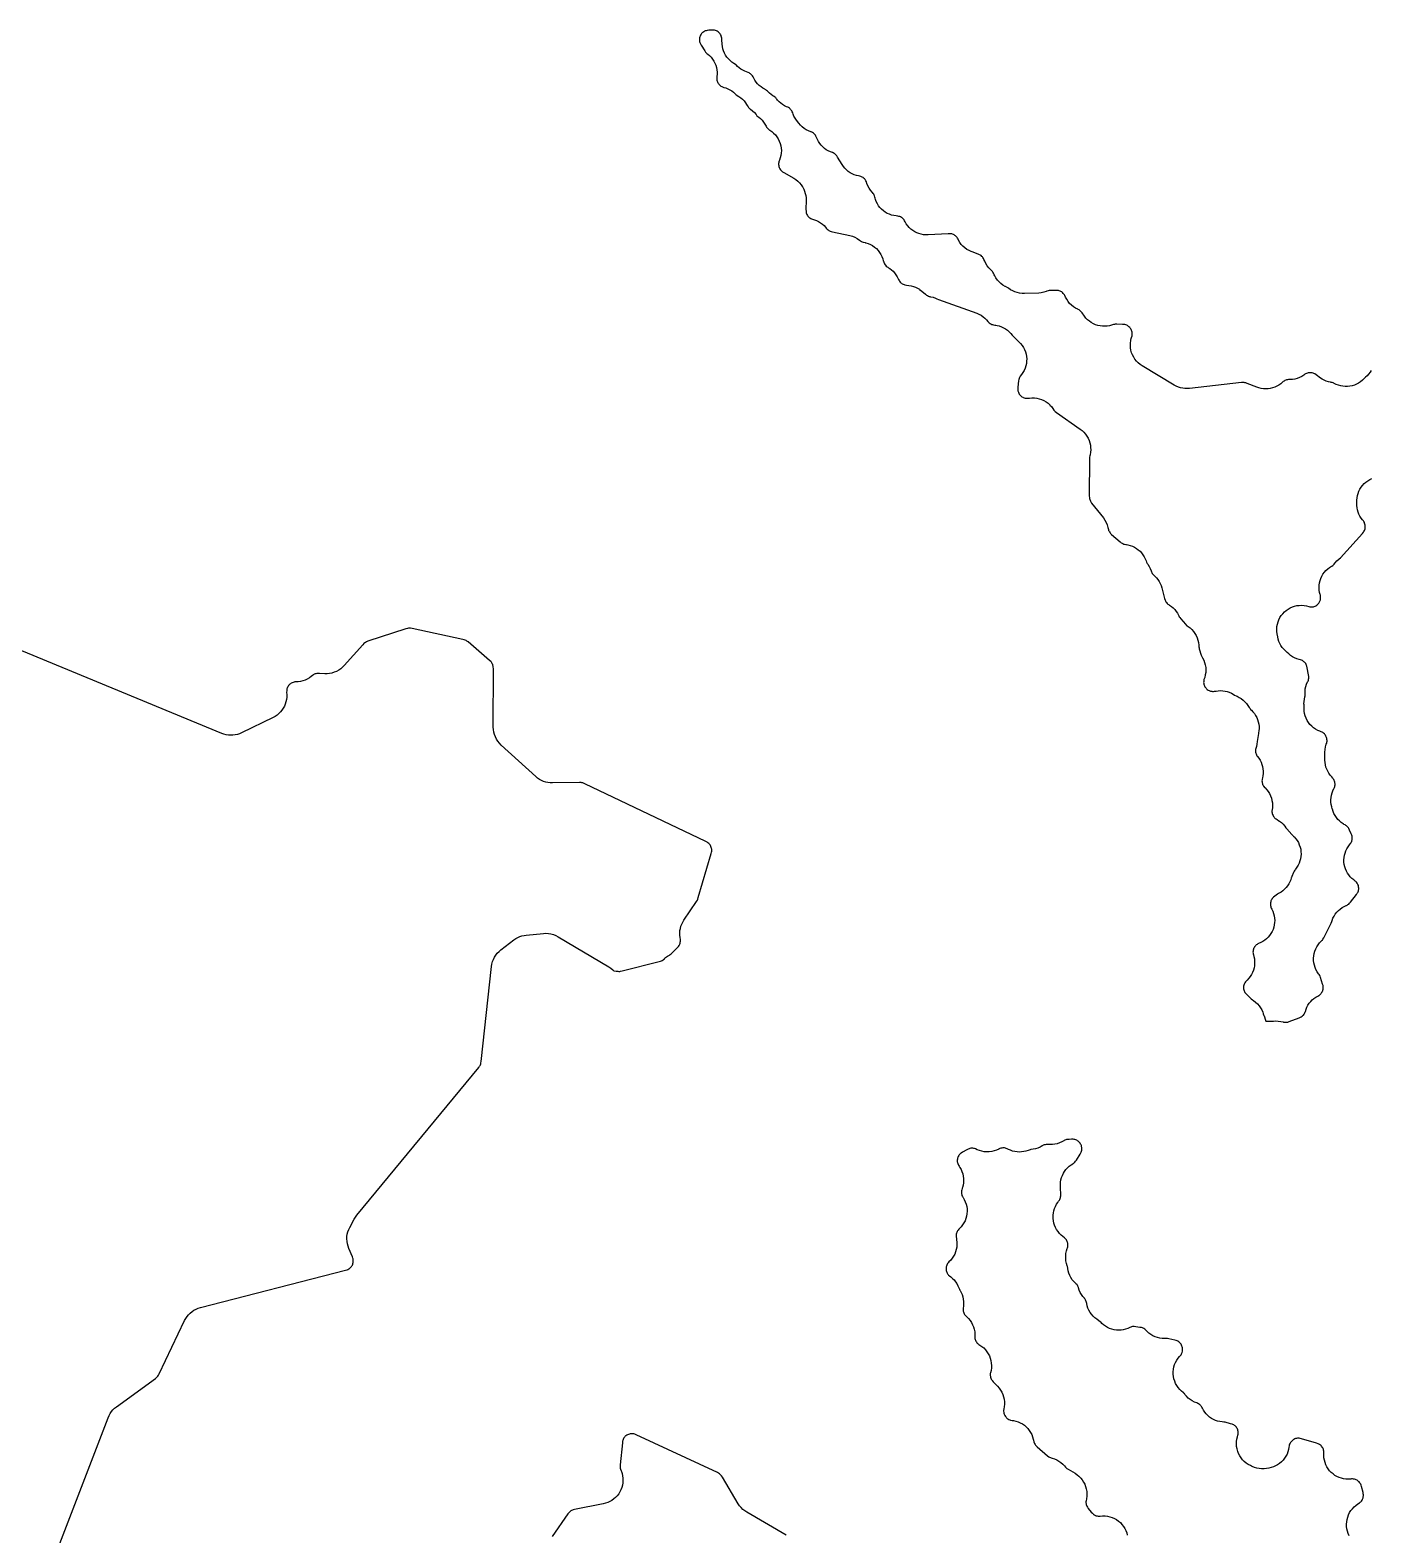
# Model space of a CAD drawing. Header units: metres. Extents: x 0 to 400, y 0 to 202.
# Drawn here: x 136.97 to 172.78, y 50.42 to 90.62 of the extents above; entities that cross this region are included whole.
import ezdxf

# ---------------------------------------------------------------- set-up
doc = ezdxf.new("R2010")
doc.units = ezdxf.units.M

msp = doc.modelspace()

# ---------------------------------------------------------------- linework, layer by layer
for points in [[(172.788, 81.5316), (172.755, 81.4796), (172.717, 81.4306), (172.675, 81.3856), (172.637, 81.3536), (172.603, 81.3206), (172.593, 81.3096), (172.549, 81.2666), (172.501, 81.2276), (172.449, 81.1926), (172.394, 81.1636), (172.337, 81.1396), (172.278, 81.1216), (172.217, 81.1086), (172.155, 81.1016), (172.093, 81.1006), (172.032, 81.1066), (171.971, 81.1176), (171.911, 81.1336), (171.853, 81.1566), (171.798, 81.1846), (171.79, 81.1886), (171.766, 81.1986), (171.742, 81.2066), (171.715, 81.2116), (171.702, 81.2136), (171.644, 81.2266), (171.587, 81.2446), (171.533, 81.2666), (171.48, 81.2946), (171.431, 81.3276), (171.312, 81.4136), (171.277, 81.4356), (171.254, 81.4476), (171.232, 81.4556), (171.21, 81.4626), (171.182, 81.4666), (171.156, 81.4686), (171.134, 81.4676), (171.106, 81.4646), (171.082, 81.4586), (171.057, 81.4506), (171.035, 81.4406), (171.015, 81.4286), (170.988, 81.4076), (170.932, 81.3716), (170.873, 81.3416), (170.811, 81.3176), (170.748, 81.2996), (170.682, 81.2886), (170.616, 81.2846), (170.574, 81.2836), (170.547, 81.2816), (170.525, 81.2766), (170.502, 81.2696), (170.48, 81.2596), (170.457, 81.2476), (170.436, 81.2326), (170.416, 81.2156), (170.414, 81.2136), (170.396, 81.1986), (170.368, 81.1736), (170.318, 81.1386), (170.264, 81.1076), (170.209, 81.0826), (170.151, 81.0626), (170.091, 81.0486), (170.03, 81.0396), (169.969, 81.0366), (169.908, 81.0396), (169.847, 81.0486), (169.787, 81.0626), (169.729, 81.0826), (169.477, 81.1836), (169.439, 81.1956), (169.413, 81.2016), (169.389, 81.2056), (169.365, 81.2056), (169.324, 81.2036), (167.931, 81.0516), (167.871, 81.0476), (167.811, 81.0496), (167.752, 81.0566), (167.693, 81.0696), (167.636, 81.0876), (167.58, 81.1116), (167.527, 81.1406), (166.668, 81.6566), (166.614, 81.6926), (166.564, 81.7346), (166.518, 81.7806), (166.477, 81.8316), (166.442, 81.8866), (166.412, 81.9446), (166.388, 82.0046), (166.37, 82.0676), (166.359, 82.1316), (166.354, 82.1966), (166.356, 82.2626), (166.364, 82.3266), (166.379, 82.3906), (166.382, 82.3976), (166.385, 82.4096), (166.398, 82.4536), (166.403, 82.4786), (166.404, 82.4996), (166.404, 82.5226), (166.4, 82.5516), (166.395, 82.5756), (166.388, 82.5976), (166.378, 82.6196), (166.365, 82.6426), (166.351, 82.6636), (166.337, 82.6786), (166.317, 82.6986), (166.296, 82.7146), (166.277, 82.7276), (166.255, 82.7386), (166.232, 82.7476), (166.21, 82.7536), (166.185, 82.7576), (166.143, 82.7616), (165.992, 82.7656), (165.951, 82.7646), (165.928, 82.7616), (165.905, 82.7566), (165.852, 82.7396), (165.792, 82.7236), (165.73, 82.7126), (165.668, 82.7086), (165.605, 82.7106), (165.543, 82.7186), (165.482, 82.7316), (165.423, 82.7516), (165.365, 82.7766), (165.311, 82.8066), (165.259, 82.8426), (165.212, 82.8826), (165.168, 82.9276), (165.129, 82.9766), (165.063, 83.0676), (165.038, 83.0986), (165.02, 83.1166), (165.002, 83.1326), (164.985, 83.1446), (164.962, 83.1576), (164.949, 83.1626), (164.889, 83.1936), (164.832, 83.2306), (164.78, 83.2736), (164.732, 83.3216), (164.689, 83.3746), (164.653, 83.4306), (164.622, 83.4916), (164.606, 83.5276), (164.592, 83.5516), (164.579, 83.5706), (164.562, 83.5896), (164.542, 83.6086), (164.521, 83.6256), (164.499, 83.6386), (164.48, 83.6486), (164.455, 83.6576), (164.431, 83.6636), (164.407, 83.6676), (164.362, 83.6696), (164.245, 83.6696), (164.205, 83.6676), (164.181, 83.6646), (164.158, 83.6586), (164.122, 83.6456), (164.107, 83.6396), (164.042, 83.6186), (163.974, 83.6056), (163.905, 83.5986), (163.528, 83.5846), (163.463, 83.5856), (163.397, 83.5936), (163.333, 83.6076), (163.271, 83.6276), (163.211, 83.6546), (163.154, 83.6866), (163.101, 83.7256), (163.097, 83.7286), (163.077, 83.7406), (163.022, 83.7686), (163.008, 83.7756), (162.95, 83.8096), (162.896, 83.8496), (162.847, 83.8956), (162.802, 83.9456), (162.763, 84.0006), (162.73, 84.0596), (162.72, 84.0836), (162.714, 84.0966), (162.696, 84.1326), (162.683, 84.1546), (162.668, 84.1746), (162.645, 84.1986), (162.626, 84.2166), (162.576, 84.2676), (162.532, 84.3236), (162.495, 84.3836), (162.464, 84.4476), (162.444, 84.4976), (162.431, 84.5216), (162.417, 84.5446), (162.404, 84.5606), (162.386, 84.5776), (162.365, 84.5966), (162.347, 84.6086), (162.325, 84.6206), (162.287, 84.6366), (162.125, 84.6966), (162.105, 84.7036), (162.045, 84.7306), (161.987, 84.7636), (161.933, 84.8026), (161.883, 84.8466), (161.839, 84.8956), (161.799, 84.9496), (161.765, 85.0066), (161.752, 85.0336), (161.737, 85.0626), (161.724, 85.0816), (161.707, 85.1016), (161.687, 85.1216), (161.667, 85.1376), (161.65, 85.1496), (161.629, 85.1596), (161.605, 85.1696), (161.582, 85.1766), (161.559, 85.1806), (161.533, 85.1836), (161.492, 85.1826), (160.952, 85.1516), (160.89, 85.1506), (160.828, 85.1566), (160.767, 85.1676), (160.707, 85.1846), (160.649, 85.2076), (160.594, 85.2356), (160.542, 85.2686), (160.493, 85.3076), (160.447, 85.3496), (160.407, 85.3966), (160.37, 85.4476), (160.339, 85.5016), (160.324, 85.5296), (160.31, 85.5506), (160.296, 85.5696), (160.279, 85.5866), (160.257, 85.6046), (160.238, 85.6176), (160.217, 85.6296), (160.193, 85.6386), (160.17, 85.6466), (160.147, 85.6506), (160.099, 85.6556), (160.037, 85.6646), (159.977, 85.6796), (159.918, 85.7006), (159.861, 85.7266), (159.807, 85.7586), (159.757, 85.7946), (159.71, 85.8366), (159.667, 85.8816), (159.629, 85.9316), (159.596, 85.9846), (159.569, 86.0406), (159.546, 86.0986), (159.537, 86.1346), (159.53, 86.1586), (159.53, 86.1596), (159.521, 86.1906), (159.512, 86.2156), (159.501, 86.2376), (159.488, 86.2566), (159.47, 86.2796), (159.459, 86.2916), (159.415, 86.3436), (159.377, 86.4006), (159.344, 86.4606), (159.319, 86.5236), (159.303, 86.5696), (159.293, 86.5906), (159.281, 86.6116), (159.268, 86.6296), (159.251, 86.6486), (159.23, 86.6686), (159.215, 86.6806), (159.194, 86.6936), (159.172, 86.7046), (159.151, 86.7126), (159.127, 86.7196), (159.095, 86.7246), (159.035, 86.7386), (158.977, 86.7576), (158.921, 86.7826), (158.867, 86.8126), (158.817, 86.8476), (158.77, 86.8876), (158.727, 86.9316), (158.688, 86.9786), (158.654, 87.0296), (158.535, 87.2296), (158.513, 87.2626), (158.495, 87.2836), (158.479, 87.2996), (158.462, 87.3136), (158.439, 87.3286), (158.416, 87.3416), (158.403, 87.3476), (158.398, 87.3486), (158.341, 87.3686), (158.285, 87.3936), (158.232, 87.4246), (158.183, 87.4596), (158.136, 87.4996), (158.094, 87.5436), (158.056, 87.5906), (158.023, 87.6416), (157.994, 87.6956), (157.971, 87.7516), (157.965, 87.7696), (157.955, 87.7896), (157.941, 87.8126), (157.927, 87.8306), (157.91, 87.8486), (157.889, 87.8666), (157.866, 87.8826), (157.847, 87.8936), (157.827, 87.9026), (157.819, 87.9056), (157.756, 87.9296), (157.696, 87.9596), (157.64, 87.9956), (157.588, 88.0376), (157.54, 88.0856), (157.497, 88.1376), (157.489, 88.1486), (157.472, 88.1666), (157.433, 88.2146), (157.399, 88.2666), (157.369, 88.3206), (157.345, 88.3776), (157.335, 88.4076), (157.322, 88.4406), (157.312, 88.4616), (157.299, 88.4816), (157.281, 88.5046), (157.267, 88.5196), (157.249, 88.5336), (157.225, 88.5506), (157.206, 88.5616), (157.171, 88.5756), (157.116, 88.6016), (157.064, 88.6326), (157.016, 88.6686), (156.97, 88.7086), (156.929, 88.7526), (156.912, 88.7746), (156.905, 88.7826), (156.892, 88.7996), (156.879, 88.8146), (156.863, 88.8296), (156.844, 88.8436), (156.803, 88.8696), (156.758, 88.9006), (156.716, 88.9356), (156.677, 88.9736), (156.661, 88.9906), (156.64, 89.0086), (156.619, 89.0236), (156.596, 89.0376), (156.592, 89.0396), (156.542, 89.0676), (156.491, 89.1016), (156.443, 89.1406), (156.399, 89.1836), (156.359, 89.2316), (156.325, 89.2826), (156.295, 89.3366), (156.276, 89.3736), (156.261, 89.3986), (156.245, 89.4196), (156.23, 89.4366), (156.211, 89.4526), (156.191, 89.4666), (156.169, 89.4796), (156.146, 89.4906), (156.106, 89.5036), (156.053, 89.5246), (156.001, 89.5506), (155.952, 89.5806), (155.906, 89.6146), (155.863, 89.6526), (155.823, 89.6916), (155.807, 89.7036), (155.759, 89.7336), (155.708, 89.7686), (155.661, 89.8086), (155.617, 89.8526), (155.578, 89.9006), (155.544, 89.9526), (155.515, 90.0066), (155.491, 90.0646), (155.473, 90.1236), (155.461, 90.1846), (155.454, 90.2456), (155.447, 90.3656), (155.442, 90.4076), (155.437, 90.4356), (155.429, 90.4586), (155.421, 90.4796), (155.409, 90.5016), (155.394, 90.5216), (155.377, 90.5436), (155.361, 90.5586), (155.342, 90.5736), (155.318, 90.5896), (155.299, 90.5986), (155.276, 90.6076), (155.248, 90.6166), (155.226, 90.6206), (155.203, 90.6216), (155.162, 90.6216), (155.094, 90.6166), (155.053, 90.6116), (155.025, 90.6056), (155.002, 90.5976), (154.982, 90.5886), (154.96, 90.5766), (154.939, 90.5616), (154.921, 90.5456), (154.902, 90.5266), (154.888, 90.5086), (154.875, 90.4876), (154.863, 90.4636), (154.854, 90.4406), (154.847, 90.4156), (154.843, 90.3946), (154.842, 90.3716), (154.843, 90.3456), (154.846, 90.3196), (154.852, 90.2946), (154.86, 90.2706), (154.869, 90.2506), (154.889, 90.2166), (154.985, 90.0666), (155.007, 90.0356), (155.023, 90.0166), (155.042, 89.9986), (155.067, 89.9796), (155.113, 89.9396), (155.156, 89.8946), (155.194, 89.8466), (155.228, 89.7946), (155.228, 89.7946), (155.256, 89.7396), (155.28, 89.6826), (155.297, 89.6236), (155.309, 89.5636), (155.315, 89.5016), (155.315, 89.4406), (155.31, 89.3786), (155.307, 89.3586), (155.306, 89.3346), (155.307, 89.3086), (155.311, 89.2846), (155.317, 89.2606), (155.325, 89.2376), (155.335, 89.2166), (155.351, 89.1916), (155.364, 89.1736), (155.38, 89.1566), (155.397, 89.1406), (155.417, 89.1256), (155.441, 89.1116), (155.462, 89.1016), (155.481, 89.0956), (155.495, 89.0916), (155.552, 89.0756), (155.607, 89.0536), (155.66, 89.0276), (155.711, 88.9956), (155.758, 88.9596), (155.802, 88.9196), (155.821, 88.9016), (155.843, 88.8836), (155.881, 88.8576), (155.901, 88.8456), (155.95, 88.8116), (155.995, 88.7726), (156.036, 88.7296), (156.073, 88.6826), (156.105, 88.6326), (156.122, 88.6046), (156.143, 88.5716), (156.157, 88.5546), (156.175, 88.5366), (156.193, 88.5206), (156.209, 88.5096), (156.264, 88.4666), (156.314, 88.4176), (156.358, 88.3636), (156.367, 88.3516), (156.382, 88.3356), (156.405, 88.3156), (156.427, 88.2986), (156.475, 88.2586), (156.519, 88.2136), (156.559, 88.1646), (156.594, 88.1116), (156.623, 88.0556), (156.625, 88.0526), (156.639, 88.0286), (156.652, 88.0096), (156.668, 87.9926), (156.686, 87.9766), (156.707, 87.9596), (156.722, 87.9506), (156.777, 87.9136), (156.827, 87.8716), (156.873, 87.8236), (156.914, 87.7726), (156.949, 87.7166), (156.978, 87.6576), (157.002, 87.5966), (157.019, 87.5326), (157.029, 87.4676), (157.033, 87.4026), (157.03, 87.3366), (157.021, 87.2716), (157.004, 87.2076), (156.982, 87.1456), (156.975, 87.1286), (156.967, 87.1046), (156.962, 87.0806), (156.96, 87.0556), (156.96, 87.0306), (156.962, 87.0056), (156.968, 86.9796), (156.975, 86.9546), (156.983, 86.9356), (156.996, 86.9136), (157.012, 86.8896), (157.028, 86.8706), (157.044, 86.8546), (157.067, 86.8376), (157.102, 86.8146), (157.363, 86.6646), (157.418, 86.6286), (157.47, 86.5876), (157.517, 86.5416), (157.559, 86.4906), (157.596, 86.4356), (157.602, 86.4256), (157.63, 86.3726), (157.654, 86.3176), (157.672, 86.2596), (157.685, 86.2006), (157.692, 86.1406), (157.694, 86.0806), (157.689, 85.8266), (157.691, 85.7866), (157.694, 85.7606), (157.699, 85.7396), (157.707, 85.7166), (157.717, 85.6916), (157.728, 85.6726), (157.741, 85.6536), (157.758, 85.6336), (157.775, 85.6176), (157.794, 85.6036), (157.816, 85.5886), (157.837, 85.5776), (157.863, 85.5676), (157.914, 85.5526), (157.971, 85.5316), (158.026, 85.5066), (158.078, 85.4756), (158.127, 85.4406), (158.172, 85.4006), (158.214, 85.3566), (158.232, 85.3336), (158.257, 85.3056), (158.279, 85.2856), (158.299, 85.2696), (158.318, 85.2576), (158.339, 85.2476), (158.36, 85.2396), (158.4, 85.2296), (158.862, 85.1316), (158.931, 85.1126), (158.997, 85.0866), (159.06, 85.0536), (159.119, 85.0136), (159.147, 84.9926), (159.171, 84.9776), (159.194, 84.9666), (159.217, 84.9576), (159.267, 84.9446), (159.276, 84.9426), (159.288, 84.9406), (159.35, 84.9216), (159.41, 84.8956), (159.468, 84.8636), (159.521, 84.8266), (159.571, 84.7836), (159.616, 84.7366), (159.656, 84.6846), (159.691, 84.6296), (159.72, 84.5706), (159.743, 84.5086), (159.756, 84.4576), (159.759, 84.4456), (159.767, 84.4196), (159.776, 84.3976), (159.788, 84.3756), (159.802, 84.3536), (159.814, 84.3386), (159.834, 84.3196), (159.854, 84.3016), (159.875, 84.2876), (159.88, 84.2846), (159.898, 84.2726), (159.926, 84.2556), (159.973, 84.2196), (160.018, 84.1786), (160.058, 84.1336), (160.093, 84.0856), (160.125, 84.0346), (160.151, 83.9806), (160.161, 83.9566), (160.175, 83.9316), (160.189, 83.9106), (160.206, 83.8896), (160.223, 83.8736), (160.24, 83.8606), (160.262, 83.8456), (160.288, 83.8326), (160.31, 83.8246), (160.332, 83.8176), (160.376, 83.8106), (160.441, 83.8026), (160.5, 83.7926), (160.558, 83.7766), (160.614, 83.7556), (160.668, 83.7296), (160.719, 83.6986), (160.722, 83.6966), (160.784, 83.6496), (160.884, 83.5646), (160.913, 83.5416), (160.934, 83.5286), (160.959, 83.5166), (160.979, 83.5086), (161.002, 83.5016), (161.018, 83.4996), (161.085, 83.4836), (161.15, 83.4606), (161.182, 83.4456), (161.232, 83.4236), (162.249, 83.0586), (162.309, 83.0336), (162.366, 83.0026), (162.42, 82.9656), (162.47, 82.9246), (162.515, 82.8776), (162.548, 82.8366), (162.556, 82.8276), (162.566, 82.8176), (162.587, 82.7986), (162.606, 82.7846), (162.628, 82.7716), (162.65, 82.7616), (162.673, 82.7536), (162.7, 82.7476), (162.732, 82.7426), (162.757, 82.7396), (162.757, 82.7386), (162.793, 82.7336), (162.853, 82.7196), (162.912, 82.6986), (162.968, 82.6726), (163.022, 82.6416), (163.072, 82.6056), (163.119, 82.5656), (163.161, 82.5206), (163.199, 82.4716), (163.2, 82.4696), (163.214, 82.4526), (163.241, 82.4246), (163.379, 82.2966), (163.423, 82.2506), (163.463, 82.2006), (163.498, 82.1466), (163.527, 82.0896), (163.551, 82.0306), (163.568, 81.9686), (163.58, 81.9056), (163.585, 81.8426), (163.583, 81.7786), (163.576, 81.7146), (163.562, 81.6526), (163.542, 81.5916), (163.517, 81.5326), (163.485, 81.4776), (163.449, 81.4246), (163.413, 81.3796), (163.402, 81.3616), (163.391, 81.3386), (163.382, 81.3146), (163.375, 81.2906), (163.368, 81.2516), (163.348, 81.0826), (163.346, 81.0426), (163.347, 81.0166), (163.35, 80.9896), (163.355, 80.9686), (163.363, 80.9456), (163.374, 80.9206), (163.387, 80.8986), (163.4, 80.8806), (163.416, 80.8616), (163.434, 80.8456), (163.457, 80.8286), (163.478, 80.8146), (163.495, 80.8066), (163.52, 80.7976), (163.548, 80.7906), (163.57, 80.7866), (163.593, 80.7856), (163.62, 80.7866), (163.659, 80.7916), (163.725, 80.7976), (163.791, 80.7956), (163.856, 80.7876), (163.921, 80.7736), (163.984, 80.7516), (164.044, 80.7246), (164.101, 80.6916), (164.154, 80.6526), (164.203, 80.6076), (164.204, 80.6066), (164.245, 80.5626), (164.281, 80.5146), (164.314, 80.4656), (164.329, 80.4486), (164.346, 80.4326), (164.382, 80.4046), (165.016, 79.9636), (165.067, 79.9236), (165.114, 79.8796), (165.157, 79.8306), (165.194, 79.7776), (165.226, 79.7206), (165.252, 79.6616), (165.272, 79.5996), (165.285, 79.5366), (165.293, 79.4726), (165.294, 79.4076), (165.288, 79.3426), (165.276, 79.2796), (165.267, 79.2446), (165.263, 79.2166), (165.261, 79.1756), (165.256, 78.1736), (165.258, 78.1346), (165.261, 78.1106), (165.267, 78.0866), (165.276, 78.0626), (165.285, 78.0406), (165.296, 78.0216), (165.32, 77.9876), (165.632, 77.5906), (165.672, 77.5336), (165.706, 77.4716), (165.733, 77.4066), (165.753, 77.3386), (165.766, 77.2846), (165.774, 77.2576), (165.783, 77.2366), (165.794, 77.2176), (165.81, 77.1946), (165.826, 77.1766), (165.852, 77.1516), (166.08, 76.9516), (166.112, 76.9256), (166.131, 76.9136), (166.151, 76.9036), (166.178, 76.8936), (166.2, 76.8866), (166.23, 76.8816), (166.25, 76.8786), (166.29, 76.8716), (166.35, 76.8566), (166.408, 76.8356), (166.463, 76.8096), (166.516, 76.7776), (166.565, 76.7416), (166.611, 76.7006), (166.653, 76.6556), (166.69, 76.6066), (166.723, 76.5546), (166.751, 76.4996), (166.773, 76.4426), (166.783, 76.4126), (166.794, 76.3886), (166.804, 76.3706), (166.817, 76.3526), (166.854, 76.2956), (166.885, 76.2366), (166.91, 76.1736), (166.918, 76.1476), (166.927, 76.1286), (166.94, 76.1066), (166.955, 76.0856), (166.969, 76.0686), (167.004, 76.0356), (167.006, 76.0346), (167.007, 76.0336), (167.049, 75.9916), (167.088, 75.9436), (167.122, 75.8926), (167.151, 75.8386), (167.174, 75.7826), (167.193, 75.7236), (167.269, 75.4346), (167.281, 75.3946), (167.291, 75.3726), (167.304, 75.3496), (167.319, 75.3296), (167.339, 75.3066), (167.358, 75.2896), (167.386, 75.2696), (167.399, 75.2606), (167.449, 75.2256), (167.496, 75.1856), (167.538, 75.1416), (167.577, 75.0936), (167.61, 75.0426), (167.639, 74.9886), (167.645, 74.9726), (167.659, 74.9456), (167.671, 74.9266), (167.697, 74.8946), (167.826, 74.7506), (167.856, 74.7196), (167.873, 74.7046), (167.895, 74.6906), (167.947, 74.6506), (167.996, 74.6056), (168.039, 74.5566), (168.078, 74.5036), (168.111, 74.4466), (168.137, 74.3866), (168.158, 74.3236), (168.172, 74.2596), (168.18, 74.1936), (168.183, 74.1486), (168.187, 74.1216), (168.194, 74.0926), (168.202, 74.0696), (168.219, 74.0146), (168.22, 74.0106), (168.222, 74.0016), (168.234, 73.9486), (168.241, 73.9286), (168.252, 73.9056), (168.282, 73.8546), (168.313, 73.7936), (168.337, 73.7306), (168.355, 73.6646), (168.365, 73.5976), (168.369, 73.5296), (168.369, 73.5286), (168.366, 73.4616), (168.355, 73.3946), (168.338, 73.3296), (168.319, 73.2736), (168.315, 73.2496), (168.312, 73.2236), (168.311, 73.1976), (168.313, 73.1706), (168.317, 73.1496), (168.324, 73.1266), (168.334, 73.1026), (168.346, 73.0796), (168.361, 73.0566), (168.374, 73.0396), (168.39, 73.0236), (168.409, 73.0076), (168.432, 72.9916), (168.455, 72.9796), (168.474, 72.9716), (168.497, 72.9636), (168.525, 72.9586), (168.547, 72.9556), (168.57, 72.9556), (168.599, 72.9586), (168.642, 72.9666), (168.701, 72.9746), (168.761, 72.9776), (168.821, 72.9746), (168.881, 72.9666), (168.939, 72.9526), (168.996, 72.9336), (169.051, 72.9096), (169.103, 72.8806), (169.138, 72.8586), (169.175, 72.8386), (169.206, 72.8246), (169.263, 72.7966), (169.317, 72.7636), (169.367, 72.7246), (169.413, 72.6806), (169.455, 72.6336), (169.491, 72.5816), (169.525, 72.5296), (169.55, 72.4956), (169.566, 72.4756), (169.585, 72.4586), (169.628, 72.4146), (169.666, 72.3666), (169.7, 72.3146), (169.729, 72.2606), (169.753, 72.2036), (169.771, 72.1446), (169.783, 72.0846), (169.79, 72.0226), (169.791, 71.9616), (169.785, 71.8996), (169.776, 71.8526), (169.774, 71.8386), (169.772, 71.8316), (169.763, 71.7826), (169.747, 71.6696), (169.743, 71.6136), (169.734, 71.5496), (169.72, 71.4876), (169.703, 71.4306), (169.699, 71.4046), (169.696, 71.3766), (169.696, 71.3556), (169.699, 71.3316), (169.704, 71.3056), (169.71, 71.2856), (169.72, 71.2626), (169.733, 71.2386), (169.745, 71.2196), (169.747, 71.2176), (169.784, 71.1686), (169.817, 71.1176), (169.844, 71.0626), (169.866, 71.0056), (169.883, 70.9476), (169.894, 70.8876), (169.899, 70.8266), (169.899, 70.7656), (169.893, 70.7046), (169.881, 70.6446), (169.873, 70.6116), (169.87, 70.5896), (169.869, 70.5676), (169.87, 70.5416), (169.873, 70.5176), (169.879, 70.4936), (169.886, 70.4736), (169.898, 70.4486), (169.91, 70.4266), (169.921, 70.4116), (169.939, 70.3906), (169.953, 70.3766), (169.997, 70.3296), (170.036, 70.2796), (170.069, 70.2246), (170.097, 70.1676), (170.12, 70.1076), (170.136, 70.0456), (170.146, 69.9826), (170.15, 69.9186), (170.147, 69.8546), (170.139, 69.7916), (170.138, 69.7856), (170.136, 69.7626), (170.136, 69.7406), (170.139, 69.7146), (170.145, 69.6876), (170.153, 69.6636), (170.163, 69.6416), (170.177, 69.6176), (170.19, 69.5986), (170.206, 69.5806), (170.224, 69.5646), (170.246, 69.5486), (170.275, 69.5306), (170.279, 69.5286), (170.296, 69.5176), (170.335, 69.4936), (170.387, 69.4536), (170.434, 69.4086), (170.477, 69.3586), (170.508, 69.3146), (170.515, 69.3046), (170.534, 69.2816), (170.665, 69.1336), (170.703, 69.0946), (170.714, 69.0836), (170.73, 69.0696), (170.771, 69.0216), (170.808, 68.9706), (170.84, 68.9166), (170.866, 68.8596), (170.887, 68.7996), (170.902, 68.7386), (170.91, 68.6756), (170.913, 68.6126), (170.909, 68.5496), (170.9, 68.4876), (170.884, 68.4266), (170.863, 68.3676), (170.836, 68.3106), (170.803, 68.2566), (170.766, 68.2056), (170.754, 68.1926), (170.742, 68.1766), (170.728, 68.1546), (170.711, 68.1186), (170.665, 68.0116), (170.654, 67.9826), (170.652, 67.9766), (170.636, 67.9246), (170.613, 67.8676), (170.585, 67.8146), (170.552, 67.7636), (170.515, 67.7156), (170.473, 67.6716), (170.427, 67.6316), (170.378, 67.5966), (170.326, 67.5656), (170.313, 67.5586), (170.281, 67.5376), (170.209, 67.4846), (170.177, 67.4576), (170.159, 67.4396), (170.145, 67.4226), (170.13, 67.3996), (170.117, 67.3766), (170.109, 67.3576), (170.102, 67.3326), (170.096, 67.3056), (170.094, 67.2856), (170.094, 67.2596), (170.096, 67.2346), (170.101, 67.2126), (170.108, 67.1866), (170.117, 67.1646), (170.131, 67.1376), (170.158, 67.0826), (170.179, 67.0236), (170.195, 66.9636), (170.204, 66.9026), (170.208, 66.8406), (170.206, 66.7786), (170.198, 66.7176), (170.184, 66.6576), (170.164, 66.5986), (170.139, 66.5416), (170.109, 66.4876), (170.073, 66.4376), (170.033, 66.3896), (169.989, 66.3466), (169.941, 66.3086), (169.889, 66.2746), (169.834, 66.2456), (169.779, 66.2226), (169.777, 66.2216), (169.761, 66.2136), (169.736, 66.1996), (169.717, 66.1846), (169.702, 66.1706), (169.685, 66.1526), (169.67, 66.1326), (169.656, 66.1076), (169.646, 66.0866), (169.639, 66.0666), (169.632, 66.0406), (169.629, 66.0166), (169.628, 65.9916), (169.629, 65.9666), (169.632, 65.9456), (169.639, 65.9196), (169.652, 65.8776), (169.665, 65.8166), (169.672, 65.7546), (169.673, 65.6916), (169.668, 65.6296), (169.657, 65.5686), (169.64, 65.5086), (169.617, 65.4496), (169.589, 65.3946), (169.556, 65.3416), (169.518, 65.2926), (169.475, 65.2466), (169.442, 65.2146), (169.427, 65.1966), (169.411, 65.1736), (169.4, 65.1526), (169.392, 65.1336), (169.384, 65.1086), (169.379, 65.0806), (169.376, 65.0576), (169.376, 65.0346), (169.378, 65.0096), (169.383, 64.9846), (169.39, 64.9616), (169.399, 64.9386), (169.411, 64.9156), (169.425, 64.8956), (169.442, 64.8746), (169.47, 64.8466), (169.581, 64.7446), (169.614, 64.7176), (169.642, 64.6996), (169.696, 64.6586), (169.746, 64.6126), (169.79, 64.5606), (169.829, 64.5056), (169.862, 64.4456), (169.889, 64.3836), (169.898, 64.3536), (169.902, 64.3416), (169.909, 64.3186), (169.914, 64.3046), (169.932, 64.2646), (169.956, 64.2046), (169.972, 64.1456), (169.986, 64.1476), (170.048, 64.1516), (170.111, 64.1496), (170.139, 64.1466), (170.163, 64.1476), (170.174, 64.1486), (170.239, 64.1526), (170.305, 64.1496), (170.37, 64.1406), (170.433, 64.1256), (170.443, 64.1226), (170.462, 64.1186), (170.485, 64.1166), (170.512, 64.1176), (170.539, 64.1206), (170.56, 64.1246), (170.598, 64.1366), (170.862, 64.2366), (170.898, 64.2516), (170.917, 64.2626), (170.939, 64.2776), (170.96, 64.2956), (170.976, 64.3116), (170.991, 64.3316), (171.005, 64.3526), (171.015, 64.3736), (171.024, 64.3956), (171.027, 64.4086), (171.045, 64.4666), (171.069, 64.5216), (171.097, 64.5746), (171.131, 64.6256), (171.169, 64.6726), (171.211, 64.7156), (171.257, 64.7546), (171.307, 64.7896), (171.359, 64.8186), (171.383, 64.8316), (171.401, 64.8426), (171.42, 64.8586), (171.436, 64.8746), (171.453, 64.8936), (171.466, 64.9116), (171.479, 64.9356), (171.49, 64.9586), (171.496, 64.9776), (171.501, 65.0016), (171.504, 65.0266), (171.505, 65.0506), (171.504, 65.0726), (171.499, 65.0996), (171.489, 65.1376), (171.434, 65.3126), (171.421, 65.3496), (171.412, 65.3676), (171.398, 65.3906), (171.378, 65.4156), (171.342, 65.4686), (171.311, 65.5236), (171.286, 65.5826), (171.267, 65.6436), (171.253, 65.7056), (171.246, 65.7686), (171.245, 65.8326), (171.251, 65.8956), (171.262, 65.9586), (171.28, 66.0196), (171.304, 66.0786), (171.333, 66.1356), (171.367, 66.1886), (171.407, 66.2386), (171.452, 66.2836), (171.469, 66.3006), (171.482, 66.3146), (171.498, 66.3376), (171.52, 66.3766), (171.716, 66.7686), (171.732, 66.8056), (171.742, 66.8356), (171.765, 66.8946), (171.793, 66.9516), (171.827, 67.0046), (171.866, 67.0546), (171.909, 67.1006), (171.957, 67.1426), (172.008, 67.1796), (172.063, 67.2106), (172.121, 67.2366), (172.122, 67.2376), (172.147, 67.2496), (172.165, 67.2616), (172.185, 67.2766), (172.204, 67.2956), (172.231, 67.3256), (172.39, 67.5306), (172.413, 67.5626), (172.426, 67.5856), (172.435, 67.6056), (172.443, 67.6296), (172.449, 67.6536), (172.451, 67.6766), (172.452, 67.6996), (172.45, 67.7266), (172.446, 67.7526), (172.442, 67.7706), (172.432, 67.7956), (172.422, 67.8166), (172.41, 67.8366), (172.393, 67.8596), (172.379, 67.8746), (172.361, 67.8906), (172.319, 67.9226), (172.271, 67.9616), (172.227, 68.0046), (172.188, 68.0526), (172.153, 68.1036), (172.123, 68.1576), (172.099, 68.2146), (172.08, 68.2726), (172.066, 68.3336), (172.059, 68.3946), (172.057, 68.4566), (172.061, 68.5176), (172.072, 68.5786), (172.087, 68.6386), (172.109, 68.6966), (172.136, 68.7526), (172.168, 68.8046), (172.205, 68.8546), (172.228, 68.8826), (172.243, 68.9056), (172.255, 68.9266), (172.265, 68.9496), (172.272, 68.9726), (172.277, 68.9926), (172.28, 69.0196), (172.28, 69.0416), (172.279, 69.0656), (172.274, 69.0896), (172.268, 69.1126), (172.253, 69.1506), (172.208, 69.2526), (172.19, 69.2896), (172.178, 69.3096), (172.164, 69.3276), (172.146, 69.3466), (172.127, 69.3636), (172.108, 69.3766), (172.09, 69.3876), (172.088, 69.3886), (172.059, 69.4046), (172.059, 69.4056), (172.034, 69.4196), (171.984, 69.4546), (171.937, 69.4946), (171.893, 69.5386), (171.855, 69.5866), (171.821, 69.6376), (171.792, 69.6926), (171.768, 69.7496), (171.75, 69.8086), (171.749, 69.8146), (171.746, 69.8236), (171.73, 69.8746), (171.716, 69.9356), (171.709, 69.9976), (171.707, 70.0606), (171.712, 70.1226), (171.722, 70.1846), (171.739, 70.2446), (171.761, 70.3036), (171.789, 70.3596), (171.793, 70.3676), (171.803, 70.3906), (171.811, 70.4156), (171.816, 70.4376), (171.819, 70.4616), (171.819, 70.4866), (171.818, 70.5076), (171.813, 70.5356), (171.806, 70.5596), (171.798, 70.5806), (171.786, 70.6036), (171.773, 70.6246), (171.759, 70.6426), (171.732, 70.6706), (171.691, 70.7176), (171.655, 70.7676), (171.624, 70.8216), (171.598, 70.8776), (171.578, 70.9356), (171.563, 70.9966), (171.554, 71.0576), (171.551, 71.1196), (171.551, 71.3356), (171.555, 71.4086), (171.567, 71.4796), (171.587, 71.5496), (171.597, 71.5776), (171.602, 71.5996), (171.606, 71.6226), (171.606, 71.6466), (171.605, 71.6706), (171.601, 71.6966), (171.595, 71.7216), (171.587, 71.7416), (171.576, 71.7646), (171.563, 71.7866), (171.549, 71.8056), (171.534, 71.8216), (171.516, 71.8376), (171.494, 71.8546), (171.472, 71.8676), (171.451, 71.8776), (171.418, 71.8896), (171.358, 71.9156), (171.3, 71.9466), (171.246, 71.9836), (171.197, 72.0256), (171.151, 72.0726), (171.111, 72.1246), (171.076, 72.1796), (171.047, 72.2376), (171.023, 72.2996), (171.007, 72.3626), (170.996, 72.4266), (170.992, 72.4916), (170.994, 72.5366), (170.992, 72.5856), (170.992, 72.5976), (170.99, 72.6236), (170.992, 72.6866), (171, 72.7486), (171.014, 72.8096), (171.014, 72.8116), (171.018, 72.8376), (171.02, 72.8596), (171.019, 72.8946), (171.019, 72.9596), (171.026, 73.0246), (171.04, 73.0886), (171.06, 73.1506), (171.086, 73.2106), (171.098, 73.2336), (171.107, 73.2576), (171.114, 73.2816), (171.117, 73.3056), (171.119, 73.3336), (171.118, 73.3576), (171.113, 73.3976), (171.077, 73.5876), (171.068, 73.6266), (171.06, 73.6506), (171.048, 73.6766), (171.036, 73.6976), (171.022, 73.7156), (171.006, 73.7346), (170.989, 73.7496), (170.968, 73.7656), (170.947, 73.7786), (170.926, 73.7886), (170.9, 73.7986), (170.86, 73.8086), (170.799, 73.8286), (170.741, 73.8536), (170.685, 73.8836), (170.633, 73.9196), (170.585, 73.9606), (170.544, 73.9976), (170.496, 74.0376), (170.451, 74.0806), (170.411, 74.1286), (170.376, 74.1796), (170.346, 74.2336), (170.321, 74.2906), (170.302, 74.3496), (170.288, 74.4106), (170.273, 74.4976), (170.266, 74.5606), (170.264, 74.6246), (170.269, 74.6876), (170.28, 74.7506), (170.297, 74.8116), (170.32, 74.8716), (170.349, 74.9276), (170.383, 74.9816), (170.422, 75.0316), (170.466, 75.0776), (170.514, 75.1196), (170.566, 75.1556), (170.622, 75.1866), (170.68, 75.2126), (170.741, 75.2326), (170.803, 75.2466), (170.866, 75.2536), (170.929, 75.2556), (170.993, 75.2506), (171.056, 75.2396), (171.117, 75.2226), (171.123, 75.2206), (171.144, 75.2156), (171.167, 75.2136), (171.194, 75.2126), (171.22, 75.2146), (171.243, 75.2196), (171.266, 75.2256), (171.286, 75.2336), (171.309, 75.2456), (171.332, 75.2606), (171.353, 75.2776), (171.37, 75.2946), (171.386, 75.3136), (171.399, 75.3326), (171.409, 75.3526), (171.421, 75.3806), (171.428, 75.4026), (171.432, 75.4256), (171.435, 75.4516), (171.435, 75.4746), (171.432, 75.5016), (171.428, 75.5236), (171.423, 75.5406), (171.407, 75.6016), (171.397, 75.6646), (171.393, 75.7276), (171.395, 75.7916), (171.404, 75.8546), (171.419, 75.9156), (171.44, 75.9756), (171.466, 76.0336), (171.498, 76.0886), (171.535, 76.1396), (171.577, 76.1866), (171.624, 76.2306), (171.674, 76.2686), (171.728, 76.3016), (171.733, 76.3046), (171.761, 76.3236), (171.78, 76.3386), (171.797, 76.3546), (171.817, 76.3786), (171.826, 76.3906), (171.871, 76.4416), (171.921, 76.4876), (171.933, 76.4976), (171.962, 76.5266), (172.552, 77.1786), (172.577, 77.2096), (172.591, 77.2316), (172.604, 77.2556), (172.613, 77.2756), (172.62, 77.2996), (172.625, 77.3246), (172.627, 77.3516), (172.627, 77.3746), (172.624, 77.3976), (172.619, 77.4256), (172.611, 77.4486), (172.603, 77.4696), (172.591, 77.4916), (172.577, 77.5106), (172.554, 77.5386), (172.517, 77.5856), (172.485, 77.6366), (172.458, 77.6896), (172.436, 77.7446), (172.419, 77.8026), (172.407, 77.8606), (172.401, 77.9206), (172.4, 77.9806), (172.403, 78.0656), (172.408, 78.1266), (172.419, 78.1876), (172.436, 78.2466), (172.458, 78.3046), (172.486, 78.3596), (172.518, 78.4116), (172.556, 78.4606), (172.598, 78.5056), (172.644, 78.5466), (172.693, 78.5826), (172.746, 78.6146), (172.802, 78.6406)], [(137.672, 49.9606), (139.052, 53.5546), (139.077, 53.6116), (139.107, 53.6656), (139.142, 53.7166), (139.182, 53.7636), (139.227, 53.8076), (139.275, 53.8456), (140.314, 54.6046), (140.346, 54.6306), (140.363, 54.6466), (140.38, 54.6676), (140.394, 54.6886), (140.412, 54.7226), (141.096, 56.1496), (141.125, 56.2046), (141.16, 56.2566), (141.2, 56.3056), (141.245, 56.3496), (141.293, 56.3896), (141.345, 56.4246), (141.401, 56.4546), (141.459, 56.4786), (141.519, 56.4976), (145.395, 57.4936), (145.434, 57.5056), (145.458, 57.5156), (145.48, 57.5276), (145.498, 57.5396), (145.517, 57.5546), (145.536, 57.5746), (145.55, 57.5906), (145.564, 57.6096), (145.575, 57.6316), (145.585, 57.6536), (145.592, 57.6756), (145.597, 57.6986), (145.6, 57.7246), (145.601, 57.7506), (145.6, 57.7726), (145.596, 57.7966), (145.59, 57.8196), (145.576, 57.8556), (145.482, 58.0756), (145.459, 58.1366), (145.443, 58.1996), (145.433, 58.2636), (145.429, 58.3286), (145.432, 58.3936), (145.441, 58.4576), (145.457, 58.5206), (145.479, 58.5816), (145.507, 58.6396), (145.625, 58.8576), (145.658, 58.9116), (145.695, 58.9616), (148.949, 62.9106), (148.973, 62.9426), (148.986, 62.9646), (148.995, 62.9826), (149.003, 63.0056), (149.01, 63.0336), (149.017, 63.0726), (149.29, 65.6076), (149.3, 65.6736), (149.317, 65.7376), (149.341, 65.7986), (149.37, 65.8576), (149.406, 65.9136), (149.447, 65.9656), (149.493, 66.0126), (149.543, 66.0556), (149.891, 66.3186), (149.94, 66.3526), (149.992, 66.3816), (150.047, 66.4056), (150.103, 66.4246), (150.161, 66.4386), (150.22, 66.4466), (150.676, 66.4906), (150.744, 66.4936), (150.812, 66.4896), (150.879, 66.4776), (150.945, 66.4596), (151.008, 66.4346), (151.068, 66.4026), (152.425, 65.5986), (152.479, 65.5636), (152.529, 65.5226), (152.556, 65.4956), (152.56, 65.4956), (152.623, 65.4866), (152.665, 65.4786), (152.691, 65.4766), (152.717, 65.4766), (152.738, 65.4786), (152.778, 65.4876), (153.767, 65.7386), (153.808, 65.7516), (153.828, 65.7596), (153.849, 65.7716), (153.872, 65.7866), (153.908, 65.8166), (153.916, 65.8236), (153.937, 65.8436), (153.994, 65.8836), (154.048, 65.9146), (154.054, 65.9186), (154.066, 65.9266), (154.089, 65.9446), (154.119, 65.9716), (154.255, 66.1126), (154.284, 66.1456), (154.3, 66.1676), (154.31, 66.1846), (154.32, 66.2076), (154.328, 66.2326), (154.334, 66.2566), (154.338, 66.2806), (154.338, 66.3026), (154.336, 66.3296), (154.328, 66.3846), (154.321, 66.4446), (154.32, 66.5056), (154.325, 66.5656), (154.335, 66.6256), (154.351, 66.6836), (154.373, 66.7406), (154.399, 66.7956), (154.431, 66.8466), (154.767, 67.3456), (154.789, 67.3816), (154.801, 67.4076), (154.815, 67.4486), (155.159, 68.6246), (155.169, 68.6646), (155.172, 68.6906), (155.173, 68.7166), (155.172, 68.7416), (155.168, 68.7636), (155.16, 68.7906), (155.151, 68.8166), (155.14, 68.8366), (155.128, 68.8566), (155.111, 68.8776), (155.092, 68.8966), (155.073, 68.9126), (155.054, 68.9256), (155.017, 68.9456), (151.786, 70.4896), (151.752, 70.5036), (151.729, 70.5116), (151.706, 70.5166), (151.683, 70.5186), (151.644, 70.5206), (150.922, 70.5096), (150.861, 70.5116), (150.8, 70.5196), (150.74, 70.5326), (150.682, 70.5516), (150.626, 70.5766), (150.573, 70.6056), (150.522, 70.6396), (150.475, 70.6796), (149.551, 71.5236), (149.504, 71.5706), (149.462, 71.6236), (149.425, 71.6806), (149.395, 71.7406), (149.371, 71.8036), (149.354, 71.8686), (149.343, 71.9356), (149.34, 72.0026), (149.342, 73.5646), (149.34, 73.6056), (149.337, 73.6276), (149.331, 73.6506), (149.323, 73.6746), (149.313, 73.6966), (149.301, 73.7166), (149.288, 73.7346), (149.27, 73.7556), (149.241, 73.7826), (148.664, 74.2776), (148.633, 74.3016), (148.611, 74.3146), (148.585, 74.3286), (148.564, 74.3366), (148.526, 74.3466), (147.173, 74.6376), (147.13, 74.6446), (147.103, 74.6456), (147.076, 74.6446), (147.049, 74.6396), (147.007, 74.6286), (145.992, 74.2946), (145.951, 74.2776), (145.924, 74.2636), (145.905, 74.2516), (145.884, 74.2336), (145.851, 74.2016), (145.359, 73.6456), (145.314, 73.5996), (145.264, 73.5576), (145.21, 73.5216), (145.153, 73.4906), (145.093, 73.4656), (145.031, 73.4466), (144.967, 73.4346), (144.903, 73.4286), (144.838, 73.4286), (144.694, 73.4366), (144.655, 73.4366), (144.627, 73.4336), (144.601, 73.4286), (144.579, 73.4226), (144.557, 73.4126), (144.534, 73.4006), (144.511, 73.3846), (144.478, 73.3576), (144.427, 73.3196), (144.372, 73.2866), (144.315, 73.2596), (144.255, 73.2376), (144.193, 73.2226), (144.13, 73.2126), (144.098, 73.2116), (144.078, 73.2106), (144.066, 73.2096), (144.042, 73.2076), (144.017, 73.2026), (143.99, 73.1956), (143.966, 73.1856), (143.945, 73.1756), (143.926, 73.1626), (143.906, 73.1466), (143.888, 73.1296), (143.872, 73.1106), (143.858, 73.0906), (143.847, 73.0696), (143.835, 73.0446), (143.828, 73.0216), (143.824, 73.0006), (143.821, 72.9746), (143.82, 72.9336), (143.823, 72.8646), (143.822, 72.8026), (143.815, 72.7406), (143.802, 72.6796), (143.784, 72.6196), (143.76, 72.5626), (143.73, 72.5076), (143.696, 72.4556), (143.656, 72.4076), (143.612, 72.3636), (143.564, 72.3236), (143.513, 72.2886), (143.458, 72.2586), (142.618, 71.8506), (142.562, 71.8266), (142.505, 71.8086), (142.445, 71.7946), (142.385, 71.7876), (142.324, 71.7856), (142.264, 71.7896), (142.204, 71.7986), (142.145, 71.8136), (142.088, 71.8346), (135.556, 74.5276)], [(172.201, 50.4026), (172.174, 50.4606), (172.153, 50.5216), (172.138, 50.5846), (172.129, 50.6476), (172.127, 50.7116), (172.131, 50.7766), (172.141, 50.8396), (172.158, 50.9016), (172.181, 50.9616), (172.209, 51.0196), (172.243, 51.0736), (172.282, 51.1246), (172.327, 51.1716), (172.375, 51.2136), (172.428, 51.2506), (172.472, 51.2786), (172.492, 51.2946), (172.509, 51.3106), (172.523, 51.3286), (172.54, 51.3526), (172.553, 51.3756), (172.562, 51.3966), (172.568, 51.4176), (172.574, 51.4466), (172.577, 51.4706), (172.577, 51.4956), (172.575, 51.5196), (172.567, 51.5576), (172.528, 51.7136), (172.516, 51.7536), (172.506, 51.7766), (172.495, 51.7986), (172.482, 51.8176), (172.466, 51.8376), (172.448, 51.8546), (172.427, 51.8716), (172.409, 51.8836), (172.388, 51.8946), (172.363, 51.9046), (172.337, 51.9116), (172.314, 51.9166), (172.29, 51.9186), (172.262, 51.9176), (172.238, 51.9156), (172.175, 51.9116), (172.112, 51.9136), (172.05, 51.9226), (171.989, 51.9366), (171.929, 51.9576), (171.872, 51.9836), (171.817, 52.0146), (171.766, 52.0516), (171.718, 52.0926), (171.675, 52.1386), (171.637, 52.1886), (171.603, 52.2416), (171.575, 52.2986), (171.552, 52.3576), (171.536, 52.4176), (171.525, 52.4796), (171.52, 52.5426), (171.521, 52.5816), (171.522, 52.6366), (171.52, 52.6626), (171.516, 52.6836), (171.509, 52.7076), (171.5, 52.7316), (171.49, 52.7516), (171.477, 52.7716), (171.462, 52.7906), (171.445, 52.8096), (171.428, 52.8236), (171.408, 52.8386), (171.387, 52.8506), (171.366, 52.8606), (171.328, 52.8736), (170.927, 52.9916), (170.889, 53.0016), (170.864, 53.0046), (170.839, 53.0056), (170.813, 53.0046), (170.789, 53.0006), (170.768, 52.9956), (170.745, 52.9866), (170.721, 52.9756), (170.7, 52.9626), (170.68, 52.9476), (170.662, 52.9306), (170.646, 52.9136), (170.631, 52.8936), (170.619, 52.8726), (170.608, 52.8476), (170.599, 52.8236), (170.595, 52.8056), (170.589, 52.7646), (170.578, 52.7026), (170.56, 52.6406), (170.537, 52.5816), (170.507, 52.5256), (170.473, 52.4716), (170.433, 52.4216), (170.388, 52.3766), (170.34, 52.3356), (170.287, 52.2986), (170.231, 52.2686), (170.173, 52.2436), (170.112, 52.2236), (170.055, 52.2086), (169.991, 52.1956), (169.925, 52.1886), (169.86, 52.1886), (169.794, 52.1946), (169.73, 52.2076), (169.667, 52.2276), (169.607, 52.2526), (169.587, 52.2626), (169.56, 52.2736), (169.502, 52.3046), (169.447, 52.3406), (169.397, 52.3826), (169.351, 52.4296), (169.31, 52.4806), (169.274, 52.5366), (169.245, 52.5946), (169.221, 52.6556), (169.203, 52.7186), (169.192, 52.7836), (169.188, 52.8486), (169.19, 52.9146), (169.199, 52.9796), (169.215, 53.0436), (169.228, 53.0886), (169.233, 53.1126), (169.235, 53.1346), (169.235, 53.1606), (169.232, 53.1856), (169.228, 53.2096), (169.221, 53.2316), (169.212, 53.2536), (169.199, 53.2766), (169.184, 53.2986), (169.17, 53.3176), (169.153, 53.3336), (169.133, 53.3496), (169.115, 53.3626), (169.09, 53.3746), (169.069, 53.3846), (169.031, 53.3946), (168.884, 53.4316), (168.847, 53.4396), (168.804, 53.4426), (168.744, 53.4506), (168.684, 53.4646), (168.626, 53.4836), (168.571, 53.5086), (168.518, 53.5376), (168.467, 53.5726), (168.421, 53.6116), (168.378, 53.6546), (168.339, 53.7016), (168.305, 53.7516), (168.276, 53.8056), (168.26, 53.8396), (168.249, 53.8556), (168.231, 53.8796), (168.215, 53.8956), (168.196, 53.9116), (168.177, 53.9256), (168.157, 53.9376), (168.132, 53.9486), (168.127, 53.9496), (168.066, 53.9736), (168.007, 54.0036), (167.952, 54.0396), (167.901, 54.0806), (167.854, 54.1266), (167.812, 54.1776), (167.798, 54.1976), (167.783, 54.2136), (167.771, 54.2246), (167.768, 54.2266), (167.718, 54.2666), (167.671, 54.3116), (167.63, 54.3606), (167.593, 54.4136), (167.562, 54.4706), (167.537, 54.5306), (167.518, 54.5916), (167.505, 54.6556), (167.498, 54.7196), (167.498, 54.7836), (167.504, 54.8486), (167.517, 54.9116), (167.535, 54.9736), (167.56, 55.0336), (167.591, 55.0896), (167.627, 55.1436), (167.669, 55.1936), (167.693, 55.2196), (167.707, 55.2376), (167.72, 55.2596), (167.729, 55.2776), (167.737, 55.3006), (167.744, 55.3286), (167.748, 55.3516), (167.749, 55.3746), (167.749, 55.3986), (167.745, 55.4216), (167.74, 55.4466), (167.732, 55.4696), (167.721, 55.4926), (167.709, 55.5146), (167.695, 55.5346), (167.679, 55.5526), (167.664, 55.5666), (167.645, 55.5806), (167.622, 55.5956), (167.6, 55.6066), (167.576, 55.6166), (167.539, 55.6266), (167.382, 55.6636), (167.343, 55.6706), (167.318, 55.6726), (167.264, 55.6716), (167.2, 55.6736), (167.137, 55.6826), (167.074, 55.6976), (167.014, 55.7186), (166.956, 55.7456), (166.901, 55.7776), (166.849, 55.8156), (166.801, 55.8576), (166.78, 55.8806), (166.755, 55.9056), (166.736, 55.9206), (166.714, 55.9356), (166.697, 55.9446), (166.674, 55.9536), (166.649, 55.9606), (166.61, 55.9686), (166.498, 55.9856), (166.457, 55.9896), (166.436, 55.9896), (166.407, 55.9866), (166.385, 55.9826), (166.363, 55.9756), (166.343, 55.9676), (166.341, 55.9666), (166.284, 55.9406), (166.226, 55.9206), (166.165, 55.9056), (166.104, 55.8966), (166.042, 55.8936), (165.98, 55.8966), (165.918, 55.9056), (165.858, 55.9196), (165.799, 55.9406), (165.743, 55.9666), (165.689, 55.9976), (165.638, 56.0336), (165.592, 56.0746), (165.573, 56.0946), (165.546, 56.1196), (165.511, 56.1466), (165.455, 56.1856), (165.404, 56.2246), (165.358, 56.2686), (165.316, 56.3166), (165.279, 56.3686), (165.247, 56.4236), (165.221, 56.4826), (165.201, 56.5426), (165.187, 56.6046), (165.183, 56.6286), (165.176, 56.6546), (165.168, 56.6766), (165.155, 56.7006), (165.142, 56.7216), (165.129, 56.7386), (165.125, 56.7436), (165.086, 56.7886), (165.048, 56.8426), (165.016, 56.9006), (164.99, 56.9616), (164.97, 57.0246), (164.969, 57.0286), (164.961, 57.0506), (164.95, 57.0726), (164.938, 57.0926), (164.922, 57.1126), (164.901, 57.1346), (164.89, 57.1446), (164.844, 57.1906), (164.802, 57.2406), (164.766, 57.2956), (164.736, 57.3536), (164.711, 57.4136), (164.693, 57.4766), (164.681, 57.5406), (164.68, 57.5496), (164.673, 57.5946), (164.668, 57.6106), (164.668, 57.6126), (164.647, 57.6766), (164.633, 57.7426), (164.626, 57.8096), (164.626, 57.8766), (164.633, 57.9436), (164.647, 58.0096), (164.667, 58.0736), (164.675, 58.0926), (164.68, 58.1146), (164.684, 58.1406), (164.686, 58.1676), (164.685, 58.1906), (164.682, 58.2136), (164.676, 58.2386), (164.669, 58.2606), (164.659, 58.2826), (164.646, 58.3036), (164.629, 58.3266), (164.612, 58.3456), (164.596, 58.3596), (164.554, 58.3916), (164.505, 58.4316), (164.461, 58.4766), (164.421, 58.5256), (164.385, 58.5786), (164.356, 58.6346), (164.331, 58.6936), (164.313, 58.7546), (164.301, 58.8166), (164.295, 58.8796), (164.294, 58.9006), (164.294, 58.9626), (164.3, 59.0236), (164.311, 59.0846), (164.329, 59.1436), (164.352, 59.2006), (164.38, 59.2556), (164.413, 59.3076), (164.435, 59.3356), (164.457, 59.3656), (164.468, 59.3856), (164.478, 59.4086), (164.486, 59.4336), (164.491, 59.4546), (164.494, 59.4806), (164.495, 59.5226), (164.49, 59.6856), (164.487, 59.7196), (164.485, 59.7826), (164.489, 59.8446), (164.499, 59.9066), (164.515, 59.9676), (164.537, 60.0256), (164.564, 60.0826), (164.597, 60.1356), (164.634, 60.1856), (164.677, 60.2316), (164.723, 60.2736), (164.774, 60.3106), (164.777, 60.3126), (164.792, 60.3226), (164.838, 60.3516), (164.854, 60.3646), (164.874, 60.3836), (164.891, 60.4036), (164.914, 60.4356), (165.012, 60.5926), (165.031, 60.6266), (165.041, 60.6486), (165.049, 60.6736), (165.055, 60.7006), (165.058, 60.7266), (165.058, 60.7486), (165.057, 60.7696), (165.052, 60.7946), (165.045, 60.8216), (165.036, 60.8446), (165.026, 60.8646), (165.011, 60.8876), (164.997, 60.9056), (164.98, 60.9226), (164.959, 60.9406), (164.939, 60.9546), (164.921, 60.9646), (164.896, 60.9756), (164.871, 60.9836), (164.85, 60.9886), (164.825, 60.9916), (164.782, 60.9926), (164.715, 60.9906), (164.677, 60.9876), (164.651, 60.9826), (164.626, 60.9756), (164.603, 60.9666), (164.584, 60.9576), (164.578, 60.9526), (164.522, 60.9206), (164.463, 60.8936), (164.401, 60.8726), (164.338, 60.8586), (164.274, 60.8506), (164.209, 60.8486), (164.152, 60.8526), (164.145, 60.8536), (164.123, 60.8536), (164.102, 60.8526), (164.077, 60.8476), (164.051, 60.8406), (164.029, 60.8316), (164.007, 60.8206), (164, 60.8156), (163.943, 60.7836), (163.884, 60.7576), (163.822, 60.7376), (163.758, 60.7236), (163.694, 60.7156), (163.693, 60.7156), (163.675, 60.7126), (163.651, 60.7056), (163.623, 60.6946), (163.566, 60.6756), (163.507, 60.6626), (163.447, 60.6546), (163.387, 60.6516), (163.327, 60.6546), (163.267, 60.6636), (163.209, 60.6776), (163.151, 60.6976), (163.096, 60.7216), (163.064, 60.7386), (163.041, 60.7476), (163.016, 60.7546), (162.99, 60.7596), (162.968, 60.7606), (162.946, 60.7606), (162.92, 60.7576), (162.892, 60.7516), (162.87, 60.7446), (162.844, 60.7326), (162.843, 60.7316), (162.782, 60.7026), (162.719, 60.6806), (162.654, 60.6646), (162.587, 60.6556), (162.52, 60.6536), (162.453, 60.6586), (162.387, 60.6706), (162.323, 60.6886), (162.26, 60.7146), (162.22, 60.7326), (162.195, 60.7416), (162.169, 60.7476), (162.144, 60.7506), (162.119, 60.7516), (162.094, 60.7506), (162.07, 60.7466), (162.048, 60.7396), (162.021, 60.7296), (161.984, 60.7106), (161.87, 60.6466), (161.836, 60.6246), (161.819, 60.6116), (161.801, 60.5936), (161.783, 60.5726), (161.771, 60.5566), (161.758, 60.5336), (161.747, 60.5076), (161.74, 60.4866), (161.735, 60.4646), (161.732, 60.4376), (161.731, 60.4126), (161.732, 60.3916), (161.736, 60.3686), (161.743, 60.3426), (161.752, 60.3196), (161.763, 60.2966), (161.779, 60.2706), (161.801, 60.2386), (161.831, 60.1846), (161.856, 60.1286), (161.876, 60.0696), (161.89, 60.0096), (161.898, 59.9486), (161.9, 59.8866), (161.896, 59.8246), (161.887, 59.7636), (161.871, 59.7036), (161.865, 59.6886), (161.861, 59.6766), (161.849, 59.6376), (161.845, 59.6146), (161.842, 59.5866), (161.842, 59.5616), (161.844, 59.5366), (161.849, 59.5146), (161.857, 59.4906), (161.866, 59.4676), (161.881, 59.4426), (161.884, 59.4366), (161.917, 59.3816), (161.945, 59.3226), (161.966, 59.2616), (161.982, 59.1986), (161.991, 59.1336), (161.993, 59.0686), (161.989, 59.0046), (161.978, 58.9406), (161.961, 58.8776), (161.938, 58.8166), (161.909, 58.7586), (161.874, 58.7036), (161.834, 58.6526), (161.79, 58.6066), (161.773, 58.5906), (161.752, 58.5676), (161.739, 58.5496), (161.726, 58.5276), (161.716, 58.5056), (161.708, 58.4826), (161.702, 58.4566), (161.699, 58.4336), (161.698, 58.4096), (161.7, 58.3826), (161.706, 58.3426), (161.714, 58.3066), (161.722, 58.2416), (161.723, 58.1766), (161.717, 58.1126), (161.705, 58.0486), (161.687, 57.9856), (161.662, 57.9256), (161.632, 57.8686), (161.596, 57.8136), (161.555, 57.7636), (161.508, 57.7176), (161.505, 57.7146), (161.488, 57.6956), (161.472, 57.6746), (161.46, 57.6546), (161.449, 57.6306), (161.44, 57.6066), (161.434, 57.5826), (161.431, 57.5616), (161.43, 57.5366), (161.431, 57.5116), (161.435, 57.4866), (161.44, 57.4636), (161.448, 57.4426), (161.46, 57.4176), (161.473, 57.3936), (161.487, 57.3756), (161.5, 57.3616), (161.521, 57.3426), (161.556, 57.3156), (161.603, 57.2766), (161.647, 57.2336), (161.685, 57.1856), (161.72, 57.1356), (161.749, 57.0816), (161.773, 57.0256), (161.787, 56.9876), (161.798, 56.9656), (161.804, 56.9556), (161.834, 56.9006), (161.859, 56.8416), (161.878, 56.7816), (161.891, 56.7206), (161.898, 56.6576), (161.899, 56.5946), (161.893, 56.5316), (161.886, 56.4776), (161.885, 56.4506), (161.886, 56.4286), (161.89, 56.4046), (161.897, 56.3786), (161.906, 56.3536), (161.915, 56.3326), (161.928, 56.3126), (161.943, 56.2926), (161.96, 56.2746), (161.986, 56.2506), (162.033, 56.2046), (162.074, 56.1536), (162.111, 56.0986), (162.141, 56.0396), (162.166, 55.9786), (162.184, 55.9156), (162.196, 55.8506), (162.201, 55.7846), (162.199, 55.7186), (162.199, 55.7156), (162.2, 55.6946), (162.203, 55.6716), (162.209, 55.6466), (162.216, 55.6246), (162.227, 55.6016), (162.241, 55.5776), (162.256, 55.5566), (162.271, 55.5406), (162.289, 55.5236), (162.311, 55.5076), (162.331, 55.4956), (162.385, 55.4586), (162.436, 55.4166), (162.482, 55.3696), (162.523, 55.3186), (162.558, 55.2636), (162.588, 55.2046), (162.611, 55.1436), (162.629, 55.0806), (162.64, 55.0156), (162.644, 54.9506), (162.642, 54.8846), (162.633, 54.8196), (162.617, 54.7556), (162.616, 54.7526), (162.612, 54.7316), (162.611, 54.7086), (162.611, 54.6846), (162.614, 54.6616), (162.62, 54.6366), (162.628, 54.6106), (162.639, 54.5876), (162.65, 54.5686), (162.665, 54.5466), (162.692, 54.5156), (162.808, 54.3946), (162.851, 54.3456), (162.889, 54.2916), (162.921, 54.2336), (162.948, 54.1736), (162.968, 54.1106), (162.981, 54.0456), (162.988, 53.9806), (162.988, 53.9146), (162.982, 53.8486), (162.972, 53.7876), (162.968, 53.7486), (162.968, 53.7266), (162.971, 53.6976), (162.975, 53.6726), (162.982, 53.6506), (162.991, 53.6276), (163, 53.6096), (163.015, 53.5876), (163.033, 53.5656), (163.049, 53.5496), (163.067, 53.5346), (163.085, 53.5226), (163.111, 53.5086), (163.134, 53.4986), (163.156, 53.4916), (163.197, 53.4826), (163.231, 53.4776), (163.294, 53.4646), (163.355, 53.4446), (163.413, 53.4196), (163.469, 53.3896), (163.522, 53.3536), (163.57, 53.3116), (163.615, 53.2666), (163.655, 53.2166), (163.689, 53.1626), (163.719, 53.1066), (163.742, 53.0476), (163.76, 52.9856), (163.766, 52.9526), (163.775, 52.9126), (163.784, 52.8876), (163.795, 52.8616), (163.807, 52.8406), (163.82, 52.8226), (163.835, 52.8056), (163.864, 52.7776), (164.141, 52.5396), (164.174, 52.5136), (164.197, 52.4996), (164.219, 52.4886), (164.242, 52.4796), (164.266, 52.4736), (164.328, 52.4536), (164.388, 52.4266), (164.445, 52.3946), (164.498, 52.3566), (164.548, 52.3136), (164.593, 52.2666), (164.619, 52.2346), (164.64, 52.2136), (164.657, 52.1996), (164.689, 52.1786), (164.875, 52.0686), (164.93, 52.0316), (164.981, 51.9896), (165.027, 51.9426), (165.068, 51.8906), (165.104, 51.8356), (165.134, 51.7766), (165.158, 51.7146), (165.176, 51.6516), (165.187, 51.5856), (165.191, 51.5206), (165.188, 51.4546), (165.179, 51.3886), (165.169, 51.3366), (165.167, 51.3116), (165.168, 51.2826), (165.17, 51.2616), (165.175, 51.2396), (165.184, 51.2116), (165.194, 51.1896), (165.206, 51.1686), (165.231, 51.1326), (165.309, 51.0336), (165.338, 51.0006), (165.356, 50.9836), (165.373, 50.9706), (165.398, 50.9556), (165.42, 50.9446), (165.441, 50.9366), (165.467, 50.9296), (165.49, 50.9256), (165.514, 50.9246), (165.541, 50.9256), (165.547, 50.9266), (165.612, 50.9326), (165.677, 50.9316), (165.742, 50.9236), (165.805, 50.9106), (165.867, 50.8896), (165.927, 50.8636), (165.983, 50.8316), (166.036, 50.7936), (166.086, 50.7516), (166.13, 50.7036), (166.17, 50.6526), (166.204, 50.5966), (166.232, 50.5386), (166.255, 50.4766), (166.271, 50.4136)], [(157.157, 50.4156), (156.109, 51.0296), (156.055, 51.0656), (156.004, 51.1066), (155.958, 51.1516), (155.917, 51.2026), (155.881, 51.2566), (155.457, 51.9656), (155.432, 52.0036), (155.416, 52.0226), (155.402, 52.0366), (155.379, 52.0556), (155.358, 52.0696), (155.323, 52.0876), (153.158, 53.0976), (153.122, 53.1126), (153.097, 53.1196), (153.073, 53.1246), (153.048, 53.1266), (153.019, 53.1256), (152.998, 53.1236), (152.974, 53.1186), (152.946, 53.1086), (152.925, 53.0996), (152.904, 53.0876), (152.881, 53.0716), (152.865, 53.0576), (152.849, 53.0396), (152.829, 53.0156), (152.818, 52.9966), (152.808, 52.9756), (152.798, 52.9486), (152.792, 52.9266), (152.786, 52.8866), (152.726, 52.2966), (152.724, 52.2566), (152.725, 52.2326), (152.729, 52.2066), (152.737, 52.1786), (152.753, 52.1346), (152.759, 52.1206), (152.779, 52.0616), (152.792, 51.9996), (152.8, 51.9376), (152.802, 51.8746), (152.797, 51.8126), (152.787, 51.7506), (152.771, 51.6896), (152.749, 51.6306), (152.721, 51.5746), (152.688, 51.5216), (152.65, 51.4716), (152.607, 51.4256), (152.56, 51.3836), (152.509, 51.3466), (152.455, 51.3146), (152.398, 51.2886), (152.339, 51.2676), (152.278, 51.2526), (151.51, 51.1026), (151.472, 51.0936), (151.453, 51.0876), (151.43, 51.0766), (151.409, 51.0636), (151.388, 51.0486), (151.371, 51.0336), (151.355, 51.0166), (151.33, 50.9836), (150.911, 50.3786)]]:
    msp.add_lwpolyline(points)

doc.saveas('drawing.dxf')
